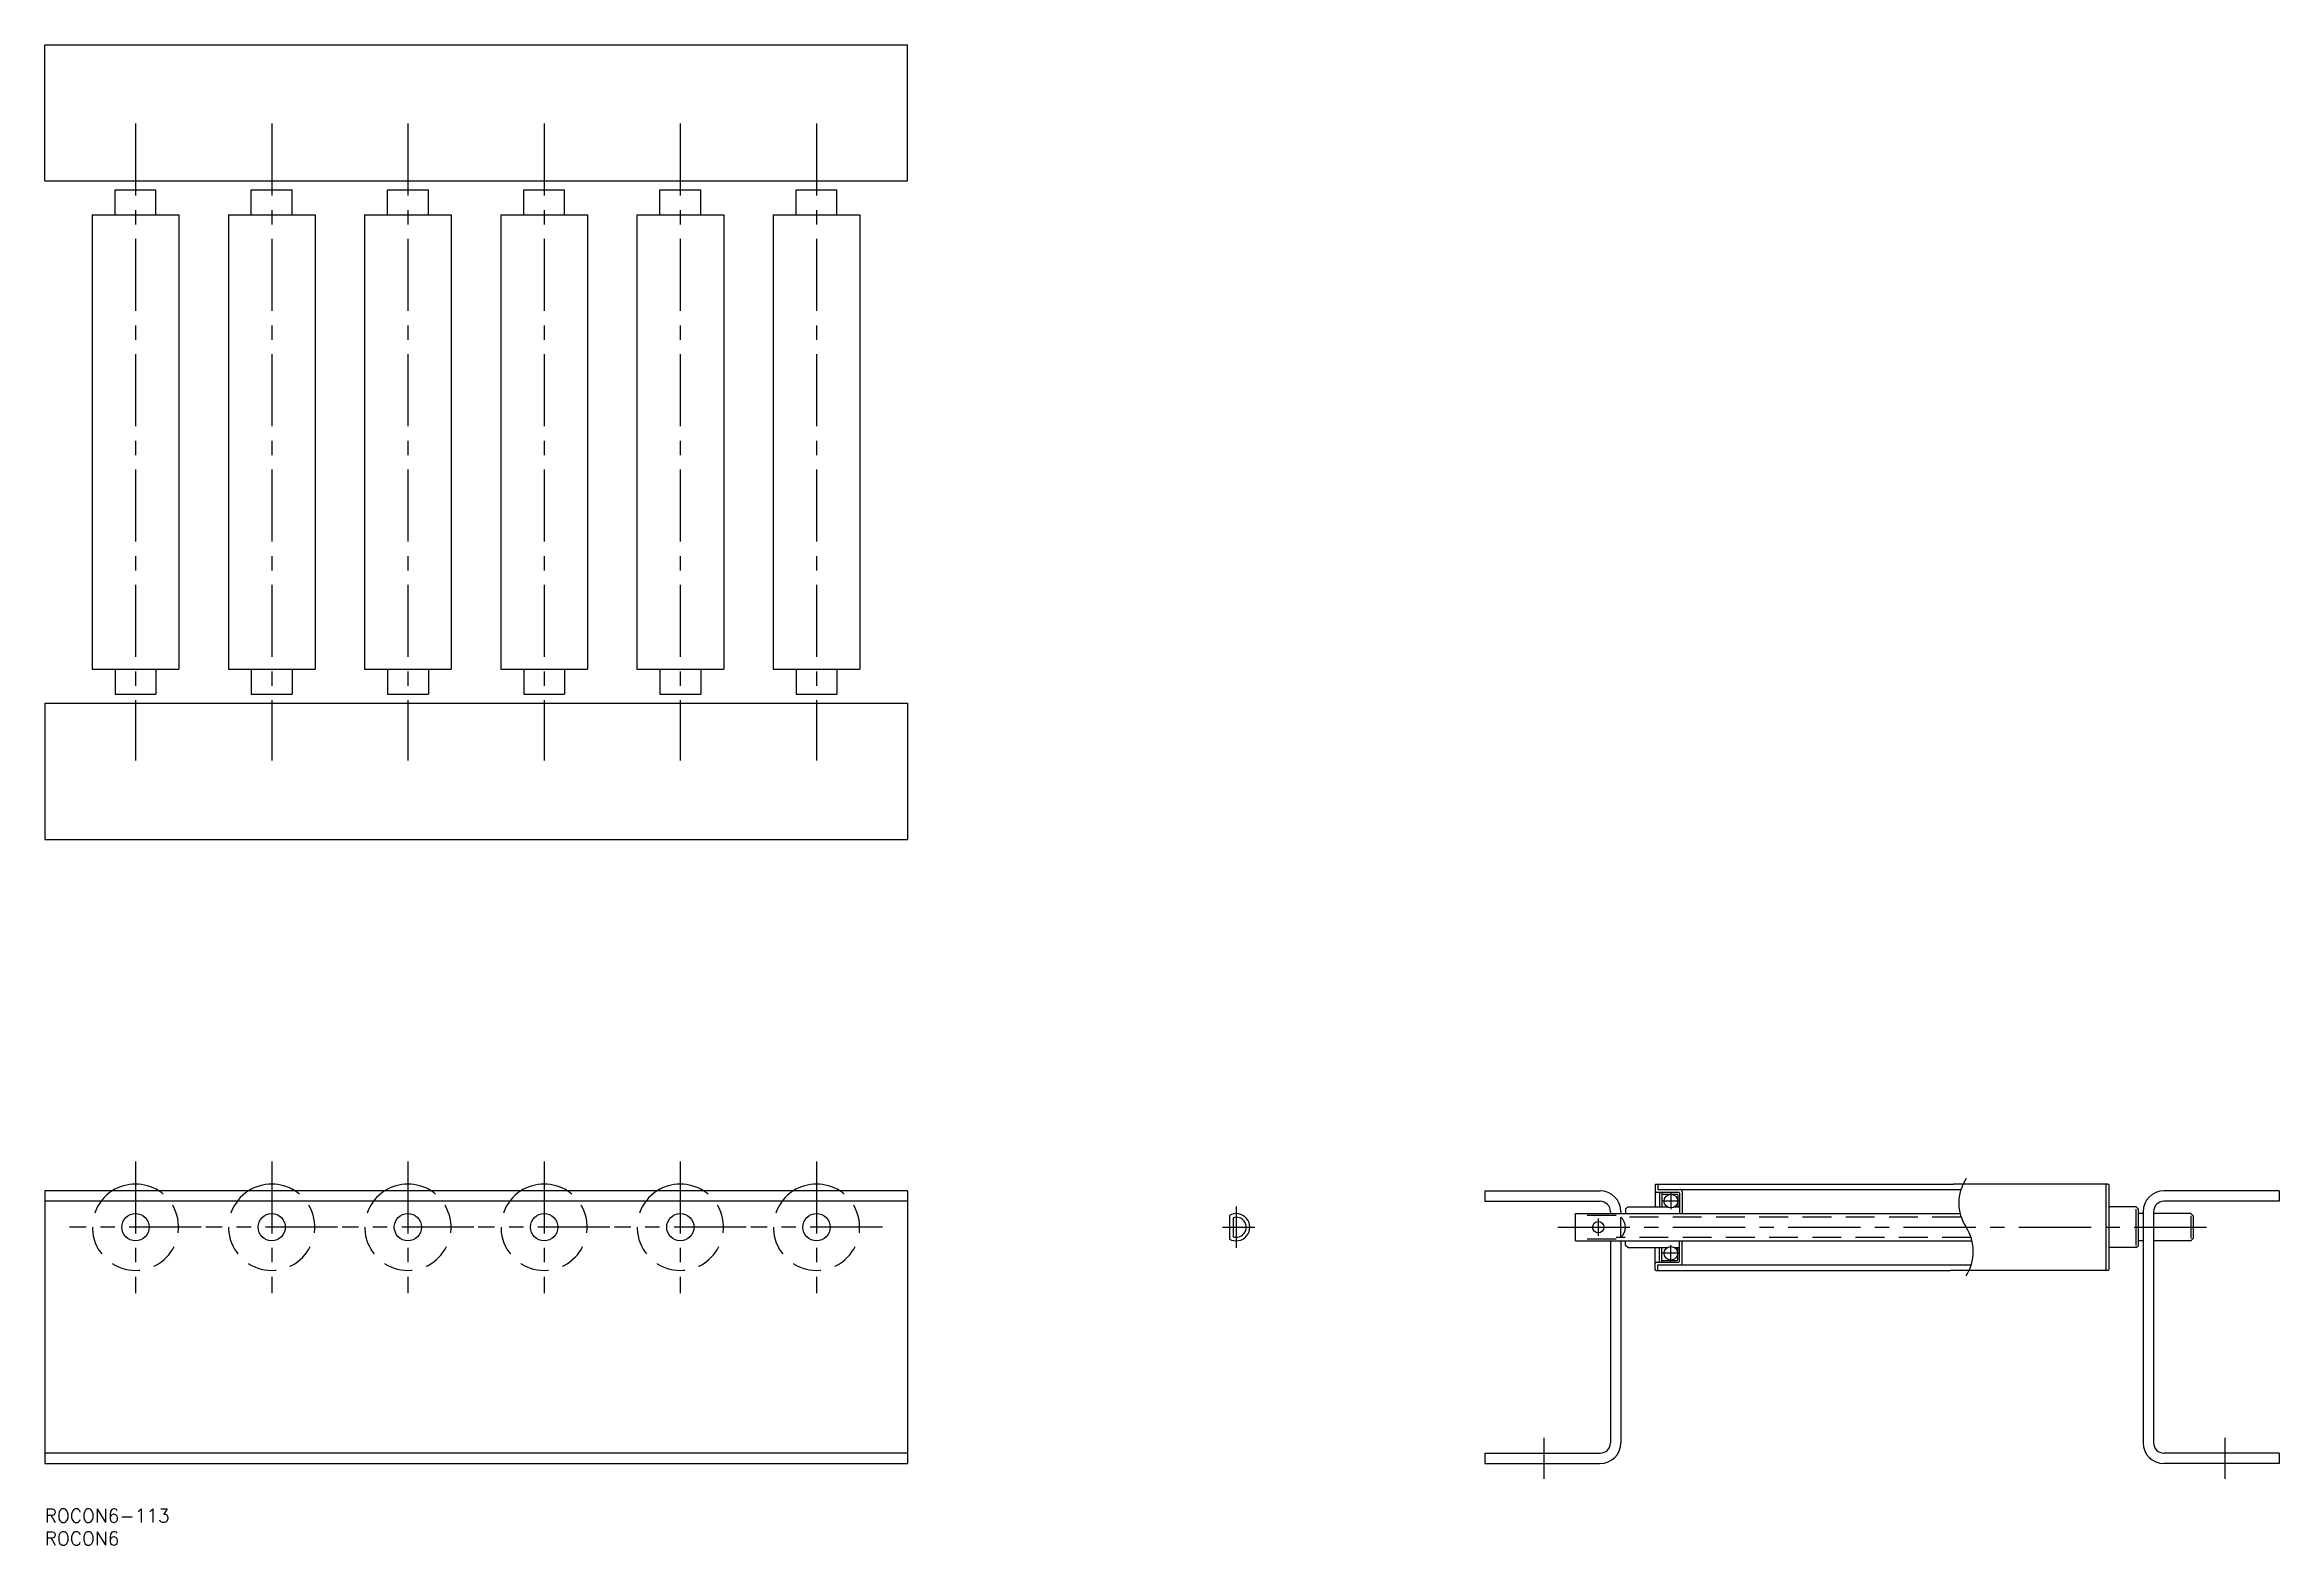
# Model space of a CAD drawing. Extents: x 0 to 492, y -8 to 322.
import ezdxf

# ---------------------------------------------------------------- set-up
doc = ezdxf.new("R2010")
doc.units = 0
doc.header["$LTSCALE"] = 0.5
doc.linetypes.add('CENTER', pattern=[50.8, 31.75, -6.35, 6.35, -6.35])
doc.linetypes.add('DASHED', pattern=[19.05, 12.7, -6.35])
for name, color, linetype in [('MSM_CENTER', 1, 'CENTER'), ('MSM_CONTINUOUS', 7, 'CONTINUOUS'), ('MSM_DASHED', 4, 'DASHED'), ('MSM_NARROW', 5, 'CONTINUOUS'), ('MSM_PART_NUMBER', 7, 'CONTINUOUS')]:
    doc.layers.add(name, color=color, linetype=linetype)
doc.styles.get("Standard").update_dxf_attribs({"font": 'txt.shx', "height": 3, "bigfont": 'bigfont.shx'})

# ---------------------------------------------------------------- blocks, each defined once
blk = doc.blocks.new('*U8')
at = {"layer": 'MSM_PART_NUMBER'}
blk.add_text('ROCON6-113', height=3, dxfattribs=at).set_placement((0, -3))
blk = doc.blocks.new('*U9')
at = {"layer": 'MSM_PART_NUMBER'}
blk.add_text('ROCON6', height=3, dxfattribs=at).set_placement((0, -8))

msp = doc.modelspace()

# ---------------------------------------------------------------- linework, layer by layer
at = {"layer": 'MSM_CENTER'}
for p, q in [((20, 305.1), (20, 164.83)), ((50, 305.1), (50, 164.83)), ((80, 305.1), (80, 164.83)), ((110, 305.1), (110, 164.83)), ((140, 305.1), (140, 164.83)), ((170, 305.1), (170, 164.83)), ((20, 76.55), (20, 47.55)), ((50, 76.55), (50, 47.55)), ((80, 76.55), (80, 47.55)), ((110, 76.55), (110, 47.55)), ((140, 76.55), (140, 47.55)), ((170, 76.55), (170, 47.55)), ((358.18, 69.75), (358.18, 66.02)), ((262.44, 66.58), (262.44, 57.52)), ((360.08, 67.8), (356.18, 67.8)), ((34.5, 62.05), (5.5, 62.05)), ((64.5, 62.05), (35.5, 62.05)), ((94.5, 62.05), (65.5, 62.05)), ((124.5, 62.05), (95.5, 62.05)), ((154.5, 62.05), (125.5, 62.05)), ((184.5, 62.05), (155.5, 62.05)), ((259.43, 62.05), (266.51, 62.05)), ((333.24, 62.05), (477.18, 62.05)), ((342.18, 63.95), (342.18, 60.15)), ((360.08, 56.3), (356.18, 56.3)), ((358.18, 54.35), (358.18, 58.08)), ((330.18, 15.68), (330.18, 6.62)), ((480.18, 15.68), (480.18, 6.62))]:
    msp.add_line(p, q, dxfattribs=at)
at = {"layer": 'MSM_CONTINUOUS'}
for p, q in [((0, 322.47), (190, 322.47)), ((0, 292.47), (0, 322.47)), ((190, 292.47), (190, 322.47)), ((0, 292.47), (190, 292.47)), ((15.5, 290.47), (24.5, 290.47)), ((15.5, 284.97), (15.5, 290.47)), ((24.5, 284.97), (24.5, 290.47)), ((45.5, 290.47), (54.5, 290.47)), ((45.5, 284.97), (45.5, 290.47)), ((54.5, 284.97), (54.5, 290.47)), ((75.5, 290.47), (84.5, 290.47)), ((75.5, 284.97), (75.5, 290.47)), ((84.5, 284.97), (84.5, 290.47)), ((105.5, 290.47), (114.5, 290.47)), ((105.5, 284.97), (105.5, 290.47)), ((114.5, 284.97), (114.5, 290.47)), ((135.5, 290.47), (144.5, 290.47)), ((135.5, 284.97), (135.5, 290.47)), ((144.5, 284.97), (144.5, 290.47)), ((165.5, 290.47), (174.5, 290.47)), ((165.5, 284.97), (165.5, 290.47)), ((174.5, 284.97), (174.5, 290.47)), ((10.45, 284.97), (29.55, 284.97)), ((10.45, 284.97), (10.45, 184.97)), ((29.55, 284.97), (29.55, 184.97)), ((40.45, 284.97), (59.55, 284.97)), ((40.45, 284.97), (40.45, 184.97)), ((59.55, 284.97), (59.55, 184.97)), ((70.45, 284.97), (89.55, 284.97)), ((70.45, 284.97), (70.45, 184.97)), ((89.55, 284.97), (89.55, 184.97)), ((100.45, 284.97), (119.55, 284.97)), ((100.45, 284.97), (100.45, 184.97)), ((119.55, 284.97), (119.55, 184.97)), ((130.45, 284.97), (149.55, 284.97)), ((130.45, 284.97), (130.45, 184.97)), ((149.55, 284.97), (149.55, 184.97)), ((160.45, 284.97), (179.55, 284.97)), ((160.45, 284.97), (160.45, 184.97)), ((179.55, 284.97), (179.55, 184.97)), ((10.45, 184.97), (29.55, 184.97)), ((15.5, 184.97), (15.5, 179.47)), ((24.5, 184.97), (24.5, 179.47)), ((40.45, 184.97), (59.55, 184.97)), ((45.5, 184.97), (45.5, 179.47)), ((54.5, 184.97), (54.5, 179.47)), ((70.45, 184.97), (89.55, 184.97)), ((75.5, 184.97), (75.5, 179.47)), ((84.5, 184.97), (84.5, 179.47)), ((100.45, 184.97), (119.55, 184.97)), ((105.5, 184.97), (105.5, 179.47)), ((114.5, 184.97), (114.5, 179.47)), ((130.45, 184.97), (149.55, 184.97)), ((135.5, 184.97), (135.5, 179.47)), ((144.5, 184.97), (144.5, 179.47)), ((160.45, 184.97), (179.55, 184.97)), ((165.5, 184.97), (165.5, 179.47)), ((174.5, 184.97), (174.5, 179.47)), ((0, 177.47), (190, 177.47)), ((0, 177.47), (0, 147.47)), ((15.5, 179.47), (24.5, 179.47)), ((45.5, 179.47), (54.5, 179.47)), ((75.5, 179.47), (84.5, 179.47)), ((105.5, 179.47), (114.5, 179.47)), ((135.5, 179.47), (144.5, 179.47)), ((165.5, 179.47), (174.5, 179.47)), ((190, 177.47), (190, 147.47)), ((0, 147.47), (190, 147.47)), ((190, 70.05), (0, 70.05)), ((0, 70.05), (0, 10)), ((190, 70.05), (190, 10)), ((317.18, 70.05), (342.58, 70.05)), ((317.18, 70.05), (317.18, 67.75)), ((354.88, 71.55), (354.68, 71.35)), ((354.68, 71.35), (354.68, 66.55)), ((354.88, 71.55), (420.41, 71.55)), ((354.98, 69.75), (359.88, 69.75)), ((355.28, 71.55), (355.28, 70.35)), ((355.28, 70.35), (422.05, 70.35)), ((355.68, 69.75), (355.68, 66.55)), ((356.18, 69.75), (356.18, 66.55)), ((356.18, 69.35), (359.48, 69.35)), ((359.68, 69.15), (359.68, 66.55)), ((360.08, 69.55), (360.08, 65.05)), ((360.68, 69.95), (360.68, 65.05)), ((454.48, 71.55), (420.41, 71.55)), ((454.08, 52.55), (454.08, 71.55)), ((454.48, 71.55), (454.68, 71.35)), ((454.68, 52.75), (454.68, 71.35)), ((492.18, 70.05), (466.78, 70.05)), ((492.18, 70.05), (492.18, 67.75)), ((190, 67.75), (0, 67.75)), ((260.94, 64.65), (260.94, 59.45)), ((261.74, 64.14), (261.74, 59.96)), ((317.18, 67.75), (342.58, 67.75)), ((337.18, 65.05), (421.88, 65.05)), ((337.18, 59.05), (337.18, 65.05)), ((344.88, 65.45), (344.88, 65.05)), ((347.18, 65.45), (347.18, 65.05)), ((347.18, 59.82), (347.18, 64.28)), ((348.68, 66.55), (348.18, 66.05)), ((348.18, 66.05), (348.18, 65.05)), ((348.68, 66.55), (357.35, 66.55)), ((359.01, 66.55), (360.08, 66.55)), ((460.68, 66.55), (454.68, 66.55)), ((460.68, 66.55), (461.18, 66.05)), ((460.68, 58.05), (460.68, 66.05)), ((461.18, 58.05), (461.18, 66.05)), ((462.18, 65.05), (461.18, 65.05)), ((462.18, 65.44), (462.18, 14.59)), ((464.48, 65.44), (464.48, 14.59)), ((472.68, 65.05), (464.48, 65.05)), ((492.18, 67.75), (466.78, 67.75)), ((472.68, 65.05), (473.18, 64.55)), ((472.68, 64.55), (472.68, 59.55)), ((473.18, 64.55), (473.18, 59.55)), ((473.18, 59.55), (472.68, 59.05)), ((337.18, 59.05), (424.5, 59.05)), ((344.88, 59.05), (344.88, 14.59)), ((347.18, 59.05), (347.18, 14.59)), ((348.18, 58.05), (348.18, 59.05)), ((348.68, 57.55), (348.18, 58.05)), ((348.68, 57.55), (357.35, 57.55)), ((354.68, 52.75), (354.68, 57.55)), ((354.98, 54.35), (359.88, 54.35)), ((355.68, 54.35), (355.68, 57.55)), ((356.18, 54.35), (356.18, 57.55)), ((356.18, 54.75), (359.48, 54.75)), ((359.01, 57.55), (360.08, 57.55)), ((359.68, 54.95), (359.68, 57.55)), ((360.08, 54.55), (360.08, 59.05)), ((360.68, 54.15), (360.68, 59.05)), ((460.68, 57.55), (454.68, 57.55)), ((460.68, 57.55), (461.18, 58.05)), ((462.18, 59.05), (461.18, 59.05)), ((472.68, 59.05), (464.48, 59.05)), ((354.88, 52.55), (354.68, 52.75)), ((354.88, 52.55), (419.74, 52.55)), ((355.28, 52.55), (355.28, 53.75)), ((355.28, 53.75), (424.33, 53.75)), ((454.48, 52.55), (419.75, 52.55)), ((454.48, 52.55), (454.68, 52.75)), ((190, 12.3), (0, 12.3)), ((0, 10), (190, 10)), ((317.18, 12.3), (317.18, 10)), ((317.18, 12.3), (342.58, 12.3)), ((317.18, 10), (342.58, 10)), ((492.18, 12.3), (466.78, 12.3)), ((492.18, 10), (466.78, 10)), ((492.18, 12.3), (492.18, 10))]:
    msp.add_line(p, q, dxfattribs=at)
for centre, radius in [((358.18, 67.8), 1.5), ((20, 62.05), 3), ((50, 62.05), 3), ((80, 62.05), 3), ((110, 62.05), 3), ((140, 62.05), 3), ((170, 62.05), 3), ((342.18, 62.05), 1.25), ((358.18, 56.3), 1.5)]:
    msp.add_circle(centre, radius, dxfattribs=at)
for centre, radius, start, end in [((20, 62.05), 9.5, 57.3631, 122.6369), ((50, 62.05), 9.5, 57.3631, 122.6369), ((80, 62.05), 9.5, 57.3631, 122.6369), ((110, 62.05), 9.5, 57.3631, 122.6369), ((140, 62.05), 9.5, 57.3631, 122.6369), ((170, 62.05), 9.5, 57.3631, 122.6369), ((342.58, 65.45), 4.6, 0, 90), ((354.98, 70.05), 0.3, 180, 270), ((359.48, 69.15), 0.2, 0, 90), ((359.88, 69.55), 0.2, 0, 90), ((360.28, 69.95), 0.4, 0, 90), ((466.78, 65.45), 4.6, 90, 180), ((262.44, 62.05), 3, 240, 120), ((262.44, 62.05), 2.2, 251.447, 108.553), ((342.58, 65.45), 2.3, 0, 90), ((345.15, 62.05), 3.01, 312.3157, 47.6728), ((466.78, 65.45), 2.3, 90, 180), ((354.98, 54.05), 0.3, 90, 180), ((359.48, 54.95), 0.2, 270, 0), ((359.88, 54.55), 0.2, 270, 0), ((360.28, 54.15), 0.4, 270, 0), ((342.58, 14.6), 2.3, 270, 0), ((342.58, 14.6), 4.6, 270, 0), ((466.78, 14.6), 4.6, 180, 270), ((466.78, 14.6), 2.3, 180, 270)]:
    msp.add_arc(centre, radius, start, end, dxfattribs=at)
at = {"layer": 'MSM_DASHED'}
for p, q in [((346.11, 64.65), (337.18, 64.65)), ((422.1, 64.28), (346.11, 64.28)), ((346.11, 59.45), (337.18, 59.45)), ((424.27, 59.82), (346.11, 59.82))]:
    msp.add_line(p, q, dxfattribs=at)
for centre in [(20, 62.05), (50, 62.05), (80, 62.05), (110, 62.05), (140, 62.05), (170, 62.05)]:
    msp.add_arc(centre, 9.5, 122.6369, 57.3631, dxfattribs=at)
at = {"layer": 'MSM_NARROW'}
for centre, start, end in [((431.35, 67.4), 146.752, 213.248), ((415.03, 56.7), 326.752, 33.248)]:
    msp.add_arc(centre, 9.75, start, end, dxfattribs=at)

# ---------------------------------------------------------------- block references
at = {"layer": 'MSM_CONTINUOUS'}
for name in ['*U8', '*U9']:
    msp.add_blockref(name, (0, 0), dxfattribs=at)

doc.saveas('drawing.dxf')
